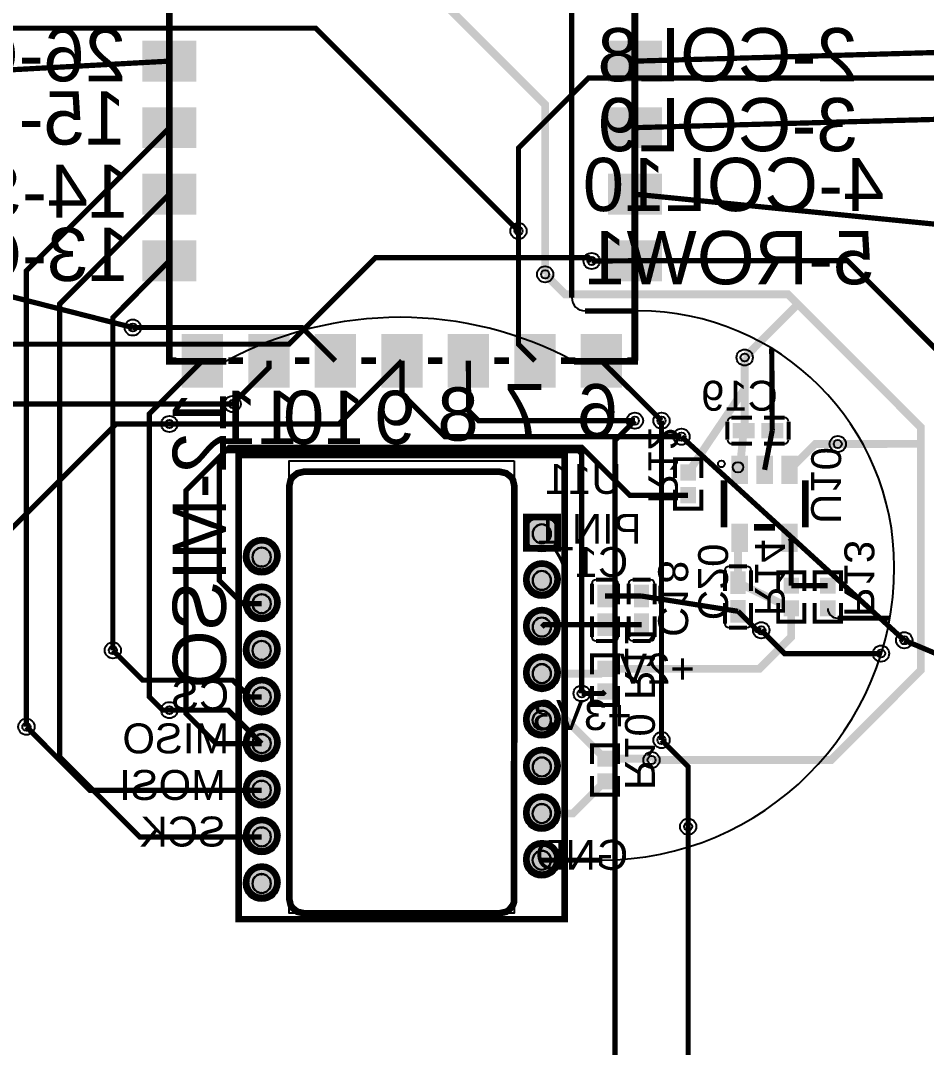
# Model space of a CAD drawing. Header units: millimetres. Extents: x 4 to 256, y 2 to 121.
# Drawn here: x 114.71 to 149.31, y 49.1 to 88.3 of the extents above; entities that cross this region are included whole.
import ezdxf

# ---------------------------------------------------------------- set-up
doc = ezdxf.new("R2010")
doc.units = ezdxf.units.MM
for name, color, linetype, true_color in [('BottomLayer', 7, 'Continuous', 0x0000ff), ('BottomPasteMaskLayer', 7, 'Continuous', 0x800000), ('BottomSilkLayer', 7, 'Continuous', 0x66cc33), ('BottomSolderMaskLayer', 7, 'Continuous', 0xaa00ff), ('Document', 7, 'Continuous', 0xffffff), ('Hole', 7, 'Continuous', 0x222222), ('Multi-Layer', 7, 'Continuous', 0xc0c0c0), ('TopLayer', 7, 'Continuous', 0xff0000), ('TopSilkLayer', 7, 'Continuous', 0xffcc00), ('TopSolderMaskLayer', 7, 'Continuous', 0x800080)]:
    doc.layers.add(name, color=color, linetype=linetype, true_color=true_color)
doc.styles.get("Standard").update_dxf_attribs({"font": 'arial.ttf'})

msp = doc.modelspace()

# ---------------------------------------------------------------- hatches: boundary and pattern name
at = {"layer": 'BottomLayer'}
for points in [[(121.396, 85.989), (121.396, 87.513), (119.396, 87.513), (119.396, 85.989)], [(137.176, 87.513), (137.176, 85.989), (139.176, 85.989), (139.176, 87.513)], [(121.396, 83.449), (121.396, 84.973), (119.396, 84.973), (119.396, 83.449)], [(137.176, 84.973), (137.176, 83.449), (139.176, 83.449), (139.176, 84.973)], [(121.396, 80.909), (121.396, 82.433), (119.396, 82.433), (119.396, 80.909)], [(137.176, 82.433), (137.176, 80.909), (139.176, 80.909), (139.176, 82.433)], [(121.396, 78.369), (121.396, 79.893), (119.396, 79.893), (119.396, 78.369)], [(137.176, 79.893), (137.176, 78.369), (139.176, 78.369), (139.176, 79.893)], [(122.418, 76.311), (120.894, 76.311), (120.894, 74.311), (122.418, 74.311)], [(124.958, 76.311), (123.434, 76.311), (123.434, 74.311), (124.958, 74.311)], [(127.498, 76.311), (125.974, 76.311), (125.974, 74.311), (127.498, 74.311)], [(130.038, 76.311), (128.514, 76.311), (128.514, 74.311), (130.038, 74.311)], [(132.578, 76.311), (131.054, 76.311), (131.054, 74.311), (132.578, 74.311)], [(135.118, 76.311), (133.594, 76.311), (133.594, 74.311), (135.118, 74.311)], [(137.658, 76.311), (136.134, 76.311), (136.134, 74.311), (137.658, 74.311)], [(142.725, 72.374), (142.725, 72.914), (141.935, 72.914), (141.935, 72.374)], [(143.025, 72.374), (143.025, 72.914), (143.815, 72.914), (143.815, 72.374)], [(142.479, 70.65), (142.479, 71.65), (141.879, 71.65), (141.879, 70.65)], [(143.429, 70.65), (143.429, 71.65), (142.829, 71.65), (142.829, 70.65)], [(144.379, 70.65), (144.379, 71.65), (143.779, 71.65), (143.779, 70.65)], [(139.938, 70.762), (140.478, 70.762), (140.478, 71.328), (139.938, 71.328)], [(139.938, 70.462), (140.478, 70.462), (140.478, 69.896), (139.938, 69.896)], [(142.479, 68.05), (142.479, 69.05), (141.879, 69.05), (141.879, 68.05)], [(144.379, 68.05), (144.379, 69.05), (143.779, 69.05), (143.779, 68.05)], [(141.843, 66.444), (142.383, 66.444), (142.383, 67.234), (141.843, 67.234)], [(136.763, 65.936), (137.303, 65.936), (137.303, 66.726), (136.763, 66.726)], [(138.16, 65.936), (138.7, 65.936), (138.7, 66.726), (138.16, 66.726)], [(144.415, 66.444), (143.875, 66.444), (143.875, 67.01), (144.415, 67.01)], [(145.272, 66.444), (145.812, 66.444), (145.812, 67.01), (145.272, 67.01)], [(141.843, 66.144), (142.383, 66.144), (142.383, 65.354), (141.843, 65.354)], [(144.415, 66.144), (143.875, 66.144), (143.875, 65.578), (144.415, 65.578)], [(145.272, 66.144), (145.812, 66.144), (145.812, 65.578), (145.272, 65.578)], [(136.763, 65.636), (137.303, 65.636), (137.303, 64.846), (136.763, 64.846)], [(138.16, 65.636), (138.7, 65.636), (138.7, 64.846), (138.16, 64.846)], [(136.763, 63.269), (137.303, 63.269), (137.303, 63.835), (136.763, 63.835)], [(136.763, 62.969), (137.303, 62.969), (137.303, 62.403), (136.763, 62.403)], [(136.763, 59.84), (137.303, 59.84), (137.303, 60.406), (136.763, 60.406)], [(136.763, 59.54), (137.303, 59.54), (137.303, 58.974), (136.763, 58.974)]]:
    msp.add_hatch(color=256, dxfattribs=at).paths.add_polyline_path(points)
at = {"layer": 'BottomPasteMaskLayer'}
for points in [[(121.396, 85.989), (121.396, 87.513), (119.396, 87.513), (119.396, 85.989)], [(137.176, 87.513), (137.176, 85.989), (139.176, 85.989), (139.176, 87.513)], [(121.396, 83.449), (121.396, 84.973), (119.396, 84.973), (119.396, 83.449)], [(137.176, 84.973), (137.176, 83.449), (139.176, 83.449), (139.176, 84.973)], [(121.396, 80.909), (121.396, 82.433), (119.396, 82.433), (119.396, 80.909)], [(137.176, 82.433), (137.176, 80.909), (139.176, 80.909), (139.176, 82.433)], [(121.396, 78.369), (121.396, 79.893), (119.396, 79.893), (119.396, 78.369)], [(137.176, 79.893), (137.176, 78.369), (139.176, 78.369), (139.176, 79.893)], [(122.418, 76.311), (120.894, 76.311), (120.894, 74.311), (122.418, 74.311)], [(124.958, 76.311), (123.434, 76.311), (123.434, 74.311), (124.958, 74.311)], [(127.498, 76.311), (125.974, 76.311), (125.974, 74.311), (127.498, 74.311)], [(130.038, 76.311), (128.514, 76.311), (128.514, 74.311), (130.038, 74.311)], [(132.578, 76.311), (131.054, 76.311), (131.054, 74.311), (132.578, 74.311)], [(135.118, 76.311), (133.594, 76.311), (133.594, 74.311), (135.118, 74.311)], [(137.658, 76.311), (136.134, 76.311), (136.134, 74.311), (137.658, 74.311)], [(142.095, 72.869), (142.095, 72.419), (142.145, 72.369), (142.625, 72.369), (142.695, 72.419), (142.695, 72.869), (142.625, 72.919), (142.145, 72.919)], [(143.055, 72.869), (143.055, 72.419), (143.125, 72.369), (143.605, 72.369), (143.655, 72.419), (143.655, 72.869), (143.605, 72.919), (143.125, 72.919)], [(142.479, 70.65), (142.479, 71.65), (141.879, 71.65), (141.879, 70.65)], [(143.429, 70.65), (143.429, 71.65), (142.829, 71.65), (142.829, 70.65)], [(144.379, 70.65), (144.379, 71.65), (143.779, 71.65), (143.779, 70.65)], [(139.978, 70.747), (140.438, 70.747), (140.478, 70.787), (140.478, 71.288), (140.438, 71.328), (139.978, 71.328), (139.938, 71.288), (139.938, 70.787)], [(139.978, 70.477), (140.438, 70.477), (140.478, 70.437), (140.478, 69.936), (140.438, 69.896), (139.978, 69.896), (139.938, 69.936), (139.938, 70.437)], [(142.479, 68.05), (142.479, 69.05), (141.879, 69.05), (141.879, 68.05)], [(144.379, 68.05), (144.379, 69.05), (143.779, 69.05), (143.779, 68.05)], [(142.338, 67.074), (141.888, 67.074), (141.838, 67.024), (141.838, 66.544), (141.888, 66.474), (142.338, 66.474), (142.388, 66.544), (142.388, 67.024)], [(144.375, 66.429), (143.915, 66.429), (143.875, 66.469), (143.875, 66.97), (143.915, 67.01), (144.375, 67.01), (144.415, 66.97), (144.415, 66.469)], [(145.312, 66.429), (145.772, 66.429), (145.812, 66.469), (145.812, 66.97), (145.772, 67.01), (145.312, 67.01), (145.272, 66.97), (145.272, 66.469)], [(137.258, 66.566), (136.808, 66.566), (136.758, 66.516), (136.758, 66.036), (136.808, 65.966), (137.258, 65.966), (137.308, 66.036), (137.308, 66.516)], [(138.655, 66.566), (138.205, 66.566), (138.155, 66.516), (138.155, 66.036), (138.205, 65.966), (138.655, 65.966), (138.705, 66.036), (138.705, 66.516)], [(142.338, 66.114), (141.888, 66.114), (141.838, 66.044), (141.838, 65.564), (141.888, 65.514), (142.338, 65.514), (142.388, 65.564), (142.388, 66.044)], [(144.375, 66.159), (143.915, 66.159), (143.875, 66.119), (143.875, 65.618), (143.915, 65.578), (144.375, 65.578), (144.415, 65.618), (144.415, 66.119)], [(145.312, 66.159), (145.772, 66.159), (145.812, 66.119), (145.812, 65.618), (145.772, 65.578), (145.312, 65.578), (145.272, 65.618), (145.272, 66.119)], [(137.258, 65.606), (136.808, 65.606), (136.758, 65.536), (136.758, 65.056), (136.808, 65.006), (137.258, 65.006), (137.308, 65.056), (137.308, 65.536)], [(138.655, 65.606), (138.205, 65.606), (138.155, 65.536), (138.155, 65.056), (138.205, 65.006), (138.655, 65.006), (138.705, 65.056), (138.705, 65.536)], [(136.803, 63.254), (137.263, 63.254), (137.303, 63.294), (137.303, 63.795), (137.263, 63.835), (136.803, 63.835), (136.763, 63.795), (136.763, 63.294)], [(136.803, 62.984), (137.263, 62.984), (137.303, 62.944), (137.303, 62.443), (137.263, 62.403), (136.803, 62.403), (136.763, 62.443), (136.763, 62.944)], [(136.803, 59.825), (137.263, 59.825), (137.303, 59.865), (137.303, 60.366), (137.263, 60.406), (136.803, 60.406), (136.763, 60.366), (136.763, 59.865)], [(136.803, 59.555), (137.263, 59.555), (137.303, 59.515), (137.303, 59.014), (137.263, 58.974), (136.803, 58.974), (136.763, 59.014), (136.763, 59.515)]]:
    msp.add_hatch(color=256, dxfattribs=at).paths.add_polyline_path(points)
at = {"layer": 'BottomSolderMaskLayer'}
for points in [[(121.43, 85.97), (121.43, 87.533), (119.363, 87.533), (119.363, 85.97)], [(137.143, 87.533), (137.143, 85.97), (139.21, 85.97), (139.21, 87.533)], [(121.43, 83.43), (121.43, 84.993), (119.363, 84.993), (119.363, 83.43)], [(137.143, 84.993), (137.143, 83.43), (139.21, 83.43), (139.21, 84.993)], [(121.43, 80.89), (121.43, 82.453), (119.363, 82.453), (119.363, 80.89)], [(137.143, 82.453), (137.143, 80.89), (139.21, 80.89), (139.21, 82.453)], [(121.43, 78.35), (121.43, 79.912), (119.363, 79.912), (119.363, 78.35)], [(137.143, 79.912), (137.143, 78.35), (139.21, 78.35), (139.21, 79.912)], [(122.444, 76.337), (120.869, 76.337), (120.869, 74.286), (122.444, 74.286)], [(124.984, 76.337), (123.409, 76.337), (123.409, 74.286), (124.984, 74.286)], [(127.524, 76.337), (125.949, 76.337), (125.949, 74.286), (127.524, 74.286)], [(130.064, 76.337), (128.489, 76.337), (128.489, 74.286), (130.064, 74.286)], [(132.604, 76.337), (131.029, 76.337), (131.029, 74.286), (132.604, 74.286)], [(135.144, 76.337), (133.569, 76.337), (133.569, 74.286), (135.144, 74.286)], [(137.684, 76.337), (136.109, 76.337), (136.109, 74.286), (137.684, 74.286)], [(142.751, 72.349), (142.751, 72.94), (141.91, 72.94), (141.91, 72.349)], [(143, 72.349), (143, 72.94), (143.841, 72.94), (143.841, 72.349)], [(139.914, 70.736), (140.503, 70.736), (140.503, 71.354), (139.914, 71.354)], [(142.495, 70.608), (142.495, 71.693), (141.864, 71.693), (141.864, 70.608)], [(143.445, 70.608), (143.445, 71.693), (142.814, 71.693), (142.814, 70.608)], [(144.394, 70.608), (144.394, 71.693), (143.764, 71.693), (143.764, 70.608)], [(139.914, 70.489), (140.503, 70.489), (140.503, 69.87), (139.914, 69.87)], [(133.945, 68.707, 1), (135.296, 68.707, 1)], [(142.495, 68.008), (142.495, 69.092), (141.864, 69.092), (141.864, 68.008)], [(144.394, 68.008), (144.394, 69.092), (143.764, 69.092), (143.764, 68.008)], [(123.244, 67.818, 1), (124.595, 67.818, 1)], [(133.945, 66.927, 1), (135.296, 66.927, 1)], [(141.826, 66.407), (142.401, 66.407), (142.401, 67.271), (141.826, 67.271)], [(144.44, 66.418), (143.851, 66.418), (143.851, 67.036), (144.44, 67.036)], [(145.248, 66.418), (145.837, 66.418), (145.837, 67.036), (145.248, 67.036)], [(123.244, 66.038, 1), (124.595, 66.038, 1)], [(136.746, 65.899), (137.321, 65.899), (137.321, 66.763), (136.746, 66.763)], [(138.143, 65.899), (138.718, 65.899), (138.718, 66.763), (138.143, 66.763)], [(141.826, 66.181), (142.401, 66.181), (142.401, 65.317), (141.826, 65.317)], [(144.44, 66.171), (143.851, 66.171), (143.851, 65.552), (144.44, 65.552)], [(145.248, 66.171), (145.837, 66.171), (145.837, 65.552), (145.248, 65.552)], [(133.945, 65.146, 1), (135.296, 65.146, 1)], [(136.746, 65.673), (137.321, 65.673), (137.321, 64.809), (136.746, 64.809)], [(138.143, 65.673), (138.718, 65.673), (138.718, 64.809), (138.143, 64.809)], [(123.244, 64.257, 1), (124.595, 64.257, 1)], [(133.945, 63.368, 1), (135.296, 63.368, 1)], [(136.739, 63.243), (137.328, 63.243), (137.328, 63.861), (136.739, 63.861)], [(123.244, 62.477, 1), (124.595, 62.477, 1)], [(136.739, 62.996), (137.328, 62.996), (137.328, 62.377), (136.739, 62.377)], [(133.942, 61.588, 1), (135.293, 61.588, 1)], [(123.244, 60.696, 1), (124.595, 60.696, 1)], [(133.945, 59.807, 1), (135.296, 59.807, 1)], [(136.739, 59.814), (137.328, 59.814), (137.328, 60.432), (136.739, 60.432)], [(123.244, 58.918, 1), (124.595, 58.918, 1)], [(136.739, 59.567), (137.328, 59.567), (137.328, 58.948), (136.739, 58.948)], [(133.942, 58.029, 1), (135.293, 58.029, 1)], [(123.244, 57.137, 1), (124.595, 57.137, 1)], [(133.942, 56.248, 1), (135.293, 56.248, 1)], [(123.244, 55.357, 1), (124.595, 55.357, 1)]]:
    msp.add_hatch(color=256, dxfattribs=at).paths.add_polyline_path(points)
at = {"layer": 'Multi-Layer'}
for points in [[(133.97, 68.707, 1), (135.27, 68.707, 1)], [(123.269, 67.818, 1), (124.569, 67.818, 1)], [(133.97, 66.927, 1), (135.27, 66.927, 1)], [(123.269, 66.038, 1), (124.569, 66.038, 1)], [(133.97, 65.146, 1), (135.27, 65.146, 1)], [(123.269, 64.257, 1), (124.569, 64.257, 1)], [(133.97, 63.368, 1), (135.27, 63.368, 1)], [(123.269, 62.477, 1), (124.569, 62.477, 1)], [(133.968, 61.588, 1), (135.268, 61.588, 1)], [(123.269, 60.696, 1), (124.569, 60.696, 1)], [(133.97, 59.807, 1), (135.27, 59.807, 1)], [(123.269, 58.918, 1), (124.569, 58.918, 1)], [(133.968, 58.029, 1), (135.268, 58.029, 1)], [(123.269, 57.137, 1), (124.569, 57.137, 1)], [(133.968, 56.248, 1), (135.268, 56.248, 1)], [(123.269, 55.357, 1), (124.569, 55.357, 1)]]:
    msp.add_hatch(color=256, dxfattribs=at).paths.add_polyline_path(points)
at = {"layer": 'TopSolderMaskLayer'}
for points in [[(133.945, 68.707, 1), (135.296, 68.707, 1)], [(123.244, 67.818, 1), (124.595, 67.818, 1)], [(133.945, 66.927, 1), (135.296, 66.927, 1)], [(123.244, 66.038, 1), (124.595, 66.038, 1)], [(133.945, 65.146, 1), (135.296, 65.146, 1)], [(123.244, 64.257, 1), (124.595, 64.257, 1)], [(133.945, 63.368, 1), (135.296, 63.368, 1)], [(123.244, 62.477, 1), (124.595, 62.477, 1)], [(133.942, 61.588, 1), (135.293, 61.588, 1)], [(123.244, 60.696, 1), (124.595, 60.696, 1)], [(133.945, 59.807, 1), (135.296, 59.807, 1)], [(123.244, 58.918, 1), (124.595, 58.918, 1)], [(133.942, 58.029, 1), (135.293, 58.029, 1)], [(123.244, 57.137, 1), (124.595, 57.137, 1)], [(133.942, 56.248, 1), (135.293, 56.248, 1)], [(123.244, 55.357, 1), (124.595, 55.357, 1)]]:
    msp.add_hatch(color=256, dxfattribs=at).paths.add_polyline_path(points)

# ---------------------------------------------------------------- linework, layer by layer
at = {"layer": 'BottomLayer'}
for points, const_width in [([(120.396, 86.751), (90.043, 85.09), (71.628, 90.17), (68.834, 96.266), (54.102, 100.076)], 0.2), ([(124.196, 95.641), (134.747, 85.09), (134.747, 78.613)], 0.3), ([(135.763, 92.245), (135.763, 77.851)], 0.2), ([(133.731, 80.264), (125.984, 88.011), (109.474, 88.011), (108.197, 86.734), (103.251, 86.734)], 0.2), ([(138.176, 86.751), (151.13, 87.122)], 0.2), ([(138.176, 84.211), (151.638, 84.582)], 0.2), ([(120.396, 84.211), (114.935, 78.75), (114.935, 61.341)], 0.2), ([(120.396, 81.671), (116.205, 77.48), (116.205, 60.198), (119.266, 57.137), (123.919, 57.137)], 0.2), ([(138.176, 81.671), (153.543, 80.137)], 0.2), ([(133.731, 80.264), (133.731, 75.936), (134.356, 75.311)], 0.2), ([(120.396, 79.131), (118.237, 76.962), (118.237, 64.262)], 0.2), ([(138.176, 79.131), (136.525, 79.121)], 0.2), ([(138.176, 79.131), (146.294, 79.131), (156.845, 68.58), (165.107, 68.58), (167.259, 70.732)], 0.2), ([(135.763, 77.851), (135.763, 77.724)], 0.2), ([(136.271, 77.216), (138.303, 77.216)], 0.2), ([(126.736, 75.311), (125.466, 76.581), (118.999, 76.581)], 0.2), ([(143.42, 72.644), (143.402, 75.782)], 0.2), ([(121.656, 75.311), (119.634, 73.289), (119.634, 62.484), (120.142, 61.976), (120.396, 61.976)], 0.2), ([(129.276, 75.311), (126.863, 72.898), (120.396, 72.898)], 0.2), ([(124.196, 75.311), (124.196, 75.047), (122.809, 73.66)], 0.2), ([(129.276, 75.311), (129.276, 74.051), (130.914, 72.413), (139.954, 72.413)], 0.2), ([(131.816, 75.311), (131.826, 73.406), (132.207, 73.025), (138.176, 73.025)], 0.2), ([(136.896, 75.311), (139.192, 73.025)], 0.2), ([(142.33, 72.644), (142.367, 72.681), (142.367, 75.438)], 0.3), ([(140.208, 71.045), (142.367, 74.243)], 0.3), ([(142.33, 72.644), (142.179, 71.15)], 0.3), ([(143.129, 71.15), (143.42, 72.644)], 0.2), ([(144.079, 71.15), (145.065, 72.136), (145.923, 72.136)], 0.3), ([(140.208, 70.179), (137.974, 70.179), (136.144, 72.009), (122.682, 72.009), (121.031, 70.358), (121.031, 61.849), (122.184, 60.696), (123.919, 60.696)], 0.2), ([(142.179, 68.55), (142.113, 68.484), (142.113, 66.839)], 0.3), ([(144.079, 68.55), (144.145, 68.484), (144.145, 66.727)], 0.2), ([(142.113, 66.839), (144.145, 65.861)], 0.3), ([(144.145, 66.727), (145.542, 66.727)], 0.2), ([(138.43, 66.331), (137.033, 66.331)], 0.2), ([(138.43, 66.331), (142.113, 65.749)], 0.2), ([(144.145, 65.861), (144.145, 64.77), (142.927, 63.552), (137.033, 63.552)], 0.3), ([(142.113, 65.749), (142.838, 65.024), (143.002, 65.024)], 0.2), ([(145.917, 65.487), (147.911, 65.487)], 0.2), ([(134.62, 65.146), (134.715, 65.241), (137.033, 65.241)], 0.2), ([(137.033, 65.241), (138.43, 65.241)], 0.2), ([(148.463, 64.643), (170.815, 55.245), (172.085, 52.571)], 0.2), ([(137.033, 63.552), (136.849, 63.368), (134.62, 63.368)], 0.3), ([(137.033, 62.686), (136.958, 62.611), (136.144, 62.611)], 0.2), ([(137.033, 60.123), (135.569, 61.588), (134.618, 61.588)], 0.3), ([(139.192, 60.833), (140.208, 59.817), (140.208, 57.531)], 0.2), ([(138.811, 60.071), (138.759, 60.123), (137.033, 60.123)], 0.3), ([(137.033, 59.257), (135.805, 58.029), (134.618, 58.029)], 0.3), ([(136.894, 56.248), (134.618, 56.248)], 0.2)]:
    msp.add_lwpolyline(points, dxfattribs=dict(at, const_width=const_width))
for centre, radius, start, end in [((138.186, 84.211), 0.00991, 180, 270), ((138.186, 81.671), 0.00991, 180, 270), ((136.271, 77.724), 0.508, 180, 270), ((138.303, 67.437), 9.779, 0, 90), ((136.894, 67.437), 11.189, 270, 0), ((145.917, 65.861), 0.375, 180, 270)]:
    msp.add_arc(centre, radius, start, end, dxfattribs=at)
at = {"layer": 'BottomSilkLayer'}
for points, const_width in [([(122.57, 75.296), (120.391, 75.296), (120.391, 95.626), (138.171, 95.626), (138.171, 75.296), (135.848, 75.296)], 0.254), ([(120.663, 75.311), (120.396, 75.311), (120.396, 95.641), (138.176, 95.641), (138.176, 75.311)], 0.254), ([(123.203, 75.311), (122.649, 75.311)], 0.254), ([(125.743, 75.311), (125.189, 75.311)], 0.254), ([(128.283, 75.311), (127.729, 75.311)], 0.254), ([(130.823, 75.311), (130.269, 75.311)], 0.254), ([(133.363, 75.311), (132.809, 75.311)], 0.254), ([(135.903, 75.311), (135.349, 75.311)], 0.254), ([(138.176, 75.311), (137.889, 75.311)], 0.254), ([(141.707, 72.298), (141.707, 72.99)], 0.152), ([(141.859, 73.143), (142.649, 73.143)], 0.152), ([(143.892, 73.143), (143.101, 73.143)], 0.152), ([(144.044, 72.298), (144.044, 72.99)], 0.152), ([(142.649, 72.146), (141.859, 72.146)], 0.152), ([(143.101, 72.146), (143.892, 72.146)], 0.152), ([(139.71, 70.838), (139.71, 71.556), (140.707, 71.556), (140.707, 70.838)], 0.152), ([(141.579, 68.95), (141.579, 70.75)], 0.254), ([(144.679, 68.95), (144.679, 70.75)], 0.254), ([(139.71, 70.386), (139.71, 69.668), (140.707, 69.668), (140.707, 70.386)], 0.152), ([(142.729, 68.95), (143.529, 68.95)], 0.254), ([(141.767, 67.463), (142.459, 67.463)], 0.152), ([(141.615, 66.52), (141.615, 67.31)], 0.152), ([(142.612, 67.31), (142.612, 66.52)], 0.152), ([(144.644, 66.52), (144.644, 67.238), (143.647, 67.238), (143.647, 66.52)], 0.152), ([(145.044, 66.52), (145.044, 67.238), (146.041, 67.238), (146.041, 66.52)], 0.152), ([(136.535, 66.012), (136.535, 66.802)], 0.152), ([(136.687, 66.955), (137.379, 66.955)], 0.152), ([(137.532, 66.802), (137.532, 66.012)], 0.152), ([(137.932, 66.012), (137.932, 66.802)], 0.152), ([(138.084, 66.955), (138.776, 66.955)], 0.152), ([(138.929, 66.802), (138.929, 66.012)], 0.152), ([(141.615, 66.068), (141.615, 65.278)], 0.152), ([(142.612, 65.278), (142.612, 66.068)], 0.152), ([(144.644, 66.068), (144.644, 65.35), (143.647, 65.35), (143.647, 66.068)], 0.152), ([(145.044, 66.068), (145.044, 65.35), (146.041, 65.35), (146.041, 66.068)], 0.152), ([(136.535, 65.56), (136.535, 64.77)], 0.152), ([(137.532, 64.77), (137.532, 65.56)], 0.152), ([(137.932, 65.56), (137.932, 64.77)], 0.152), ([(138.929, 64.77), (138.929, 65.56)], 0.152), ([(141.767, 65.125), (142.459, 65.125)], 0.152), ([(136.687, 64.617), (137.379, 64.617)], 0.152), ([(138.084, 64.617), (138.776, 64.617)], 0.152), ([(136.535, 63.345), (136.535, 64.063), (137.532, 64.063), (137.532, 63.345)], 0.152), ([(136.535, 62.893), (136.535, 62.175), (137.532, 62.175), (137.532, 62.893)], 0.152), ([(136.535, 59.916), (136.535, 60.634), (137.532, 60.634), (137.532, 59.916)], 0.152), ([(136.535, 59.464), (136.535, 58.746), (137.532, 58.746), (137.532, 59.464)], 0.152)]:
    msp.add_lwpolyline(points, dxfattribs=dict(at, const_width=const_width))
for points, const_width in [([(135.49, 71.707), (123.04, 71.707), (123.04, 53.997), (135.49, 53.997), (135.49, 71.707)], 0.25), ([(134.026, 69.354), (135.226, 69.354), (135.226, 68.154), (134.026, 68.154), (134.026, 69.354)], 0.254)]:
    msp.add_lwpolyline(points, close=True, dxfattribs=dict(at, const_width=const_width))
msp.add_circle((141.478, 71.374), 0.127, dxfattribs=at)
for centre, start, end in [((141.859, 72.99), 90, 180), ((143.892, 72.99), 0, 90), ((141.859, 72.298), 180, 270), ((143.892, 72.298), 270, 0), ((141.767, 67.31), 90, 180), ((142.459, 67.31), 0, 90), ((136.687, 66.802), 90, 180), ((137.379, 66.802), 0, 90), ((138.084, 66.802), 90, 180), ((138.776, 66.802), 0, 90), ((141.767, 65.278), 180, 270), ((142.459, 65.278), 270, 360), ((136.687, 64.77), 180, 270), ((137.379, 64.77), 270, 360), ((138.084, 64.77), 180, 270), ((138.776, 64.77), 270, 360)]:
    msp.add_arc(centre, 0.152, start, end, dxfattribs=at)
at = {"layer": 'BottomSolderMaskLayer'}
for points in [[(134.618, 69.071), (134.623, 69.071)], [(134.618, 68.343), (134.623, 68.343)], [(123.917, 68.182), (123.922, 68.182)], [(123.917, 67.454), (123.922, 67.454)], [(134.618, 67.29), (134.623, 67.29)], [(123.917, 66.401), (123.922, 66.401)], [(134.618, 66.563), (134.623, 66.563)], [(123.917, 65.674), (123.922, 65.674)], [(134.618, 65.51), (134.623, 65.51)], [(134.618, 64.782), (134.623, 64.782)], [(123.917, 64.621), (123.922, 64.621)], [(123.917, 63.893), (123.922, 63.893)], [(134.618, 63.732), (134.623, 63.732)], [(123.917, 62.84), (123.922, 62.84)], [(134.618, 63.004), (134.623, 63.004)], [(123.917, 62.113), (123.922, 62.113)], [(134.615, 61.951), (134.62, 61.951)], [(134.615, 61.224), (134.62, 61.224)], [(123.917, 61.06), (123.922, 61.06)], [(123.917, 60.332), (123.922, 60.332)], [(134.618, 60.171), (134.623, 60.171)], [(123.917, 59.282), (123.922, 59.282)], [(134.618, 59.443), (134.623, 59.443)], [(123.917, 58.554), (123.922, 58.554)], [(134.615, 58.393), (134.62, 58.393)], [(134.615, 57.665), (134.62, 57.665)], [(123.917, 57.501), (123.922, 57.501)], [(123.917, 56.774), (123.922, 56.774)], [(134.615, 56.612), (134.62, 56.612)], [(123.917, 55.721), (123.922, 55.721)], [(134.615, 55.885), (134.62, 55.885)], [(123.917, 54.993), (123.922, 54.993)]]:
    msp.add_lwpolyline(points, close=True, dxfattribs=at)
for centre in [(134.62, 68.707), (123.919, 67.818), (134.62, 66.927), (123.919, 66.038), (134.62, 65.146), (123.919, 64.257), (134.62, 63.368), (123.919, 62.477), (134.618, 61.588), (123.919, 60.696), (134.62, 59.807), (123.919, 58.918), (134.618, 58.029), (123.919, 57.137), (134.618, 56.248), (123.919, 55.357)]:
    msp.add_circle(centre, 0.675, dxfattribs=at)
for centre, start, end in [((134.623, 68.707), 90, 270), ((134.618, 68.707), 270, 90), ((123.922, 67.818), 90, 270), ((123.917, 67.818), 270, 90), ((134.623, 66.927), 90, 270), ((134.618, 66.927), 270, 90), ((123.922, 66.038), 90, 270), ((123.917, 66.038), 270, 90), ((134.623, 65.146), 90, 270), ((134.618, 65.146), 270, 90), ((123.922, 64.257), 90, 270), ((123.917, 64.257), 270, 90), ((134.623, 63.368), 90, 270), ((134.618, 63.368), 270, 90), ((123.922, 62.477), 90, 270), ((123.917, 62.477), 270, 90), ((134.62, 61.588), 90, 270), ((134.615, 61.588), 270, 90), ((123.922, 60.696), 90, 270), ((123.917, 60.696), 270, 90), ((134.623, 59.807), 90, 270), ((134.618, 59.807), 270, 90), ((123.922, 58.918), 90, 270), ((123.917, 58.918), 270, 90), ((134.62, 58.029), 90, 270), ((134.615, 58.029), 270, 90), ((123.922, 57.137), 90, 270), ((123.917, 57.137), 270, 90), ((134.62, 56.248), 90, 270), ((134.615, 56.248), 270, 90), ((123.922, 55.357), 90, 270), ((123.917, 55.357), 270, 90)]:
    msp.add_arc(centre, 0.364, start, end, dxfattribs=at)
at = {"layer": 'Document'}
msp.add_circle((142.113, 71.247), 0.2, dxfattribs=at)
at = {"layer": 'Hole'}
for centre in [(133.731, 80.264), (136.525, 79.121), (134.747, 78.613), (118.999, 76.581), (142.367, 75.438), (122.809, 73.66), (120.396, 72.898), (138.176, 73.025), (139.192, 73.025), (139.954, 72.413), (145.923, 72.136), (143.002, 65.024), (148.463, 64.643), (118.237, 64.262), (147.574, 64.135), (136.144, 62.611), (120.396, 61.976), (114.935, 61.341), (139.192, 60.833), (138.811, 60.071), (140.208, 57.531)]:
    msp.add_circle(centre, 0.155, dxfattribs=at)
at = {"layer": 'Multi-Layer'}
for points in [[(133.57, 71.487), (133.57, 54.227), (124.97, 54.227), (124.97, 71.487), (133.57, 71.487)], [(134.618, 69.057), (134.623, 69.057)], [(134.618, 68.357), (134.623, 68.357)], [(123.917, 68.168), (123.922, 68.168)], [(123.917, 67.468), (123.922, 67.468)], [(134.618, 67.277), (134.623, 67.277)], [(123.917, 66.388), (123.922, 66.388)], [(134.618, 66.577), (134.623, 66.577)], [(123.917, 65.688), (123.922, 65.688)], [(134.618, 65.496), (134.623, 65.496)], [(134.618, 64.796), (134.623, 64.796)], [(123.917, 64.607), (123.922, 64.607)], [(123.917, 63.907), (123.922, 63.907)], [(134.618, 63.718), (134.623, 63.718)], [(123.917, 62.827), (123.922, 62.827)], [(134.618, 63.018), (134.623, 63.018)], [(123.917, 62.126), (123.922, 62.126)], [(134.615, 61.938), (134.62, 61.938)], [(134.615, 61.237), (134.62, 61.237)], [(123.917, 61.046), (123.922, 61.046)], [(123.917, 60.346), (123.922, 60.346)], [(134.618, 60.157), (134.623, 60.157)], [(123.917, 59.268), (123.922, 59.268)], [(134.618, 59.457), (134.623, 59.457)], [(123.917, 58.568), (123.922, 58.568)], [(134.615, 58.379), (134.62, 58.379)], [(134.615, 57.679), (134.62, 57.679)], [(123.917, 57.487), (123.922, 57.487)], [(123.917, 56.787), (123.922, 56.787)], [(134.615, 56.598), (134.62, 56.598)], [(123.917, 55.707), (123.922, 55.707)], [(134.615, 55.898), (134.62, 55.898)], [(123.917, 55.007), (123.922, 55.007)]]:
    msp.add_lwpolyline(points, close=True, dxfattribs=at)
for centre, radius in [((133.731, 80.264), 0.31), ((136.525, 79.121), 0.31), ((134.747, 78.613), 0.31), ((118.999, 76.581), 0.31), ((142.367, 75.438), 0.31), ((122.809, 73.66), 0.31), ((138.176, 73.025), 0.31), ((139.192, 73.025), 0.31), ((120.396, 72.898), 0.31), ((139.954, 72.413), 0.31), ((145.923, 72.136), 0.31), ((134.62, 68.707), 0.65), ((123.919, 67.818), 0.65), ((134.62, 66.927), 0.65), ((123.919, 66.038), 0.65), ((134.62, 65.146), 0.65), ((143.002, 65.024), 0.31), ((123.919, 64.257), 0.65), ((148.463, 64.643), 0.31), ((118.237, 64.262), 0.31), ((147.574, 64.135), 0.31), ((134.62, 63.368), 0.65), ((123.919, 62.477), 0.65), ((136.144, 62.611), 0.31), ((120.396, 61.976), 0.31), ((134.618, 61.588), 0.65), ((114.935, 61.341), 0.31), ((123.919, 60.696), 0.65), ((139.192, 60.833), 0.31), ((134.62, 59.807), 0.65), ((138.811, 60.071), 0.31), ((123.919, 58.918), 0.65), ((134.618, 58.029), 0.65), ((123.919, 57.137), 0.65), ((140.208, 57.531), 0.31), ((134.618, 56.248), 0.65), ((123.919, 55.357), 0.65)]:
    msp.add_circle(centre, radius, dxfattribs=at)
for centre, start, end in [((134.623, 68.707), 90, 270), ((134.618, 68.707), 270, 90), ((123.922, 67.818), 90, 270), ((123.917, 67.818), 270, 90), ((134.623, 66.927), 90, 270), ((134.618, 66.927), 270, 90), ((123.922, 66.038), 90, 270), ((123.917, 66.038), 270, 90), ((134.623, 65.146), 90, 270), ((134.618, 65.146), 270, 90), ((123.922, 64.257), 90, 270), ((123.917, 64.257), 270, 90), ((134.623, 63.368), 90, 270), ((134.618, 63.368), 270, 90), ((123.922, 62.477), 90, 270), ((123.917, 62.477), 270, 90), ((134.62, 61.588), 90, 270), ((134.615, 61.588), 270, 90), ((123.922, 60.696), 90, 270), ((123.917, 60.696), 270, 90), ((134.623, 59.807), 90, 270), ((134.618, 59.807), 270, 90), ((123.922, 58.918), 90, 270), ((123.917, 58.918), 270, 90), ((134.62, 58.029), 90, 270), ((134.615, 58.029), 270, 90), ((123.922, 57.137), 90, 270), ((123.917, 57.137), 270, 90), ((134.62, 56.248), 90, 270), ((134.615, 56.248), 270, 90), ((123.922, 55.357), 90, 270), ((123.917, 55.357), 270, 90)]:
    msp.add_arc(centre, 0.35, start, end, dxfattribs=at)
at = {"layer": 'TopLayer'}
for points, const_width in [([(153.67, 86.106), (136.398, 86.106), (133.731, 83.439), (133.731, 80.264)], 0.2), ([(118.999, 76.581), (91.567, 83.566)], 0.2), ([(136.525, 79.121), (136.398, 79.248), (128.27, 79.248), (124.968, 75.946), (105.791, 75.946), (105.029, 75.184), (105.029, 74.295)], 0.2), ([(134.747, 78.613), (135.509, 77.851), (144.018, 77.851), (149.098, 72.771), (149.098, 63.5), (145.669, 60.071), (138.811, 60.071)], 0.3), ([(122.809, 73.66), (104.648, 73.66), (100.203, 78.105), (89.281, 78.105)], 0.2), ([(142.367, 75.438), (144.397, 77.473)], 0.3), ([(120.396, 72.898), (118.364, 72.898), (95.377, 49.911)], 0.2), ([(138.176, 73.025), (137.414, 72.263), (137.414, 44.831), (129.032, 36.449)], 0.2), ([(139.192, 73.025), (139.192, 60.833)], 0.2), ([(139.954, 72.413), (148.463, 64.643)], 0.2), ([(145.923, 72.136), (149.098, 72.141)], 0.3), ([(136.144, 62.611), (136.144, 71.755), (136.017, 71.882), (122.555, 71.882), (122.301, 71.628), (122.301, 66.929), (123.193, 66.038), (123.919, 66.038)], 0.2), ([(143.002, 65.024), (143.891, 64.135), (147.574, 64.135)], 0.2), ([(118.237, 64.262), (119.38, 63.119), (122.809, 63.119), (123.452, 62.477), (123.919, 62.477)], 0.2), ([(120.396, 61.976), (122.639, 61.976), (123.919, 60.696)], 0.2), ([(114.935, 61.341), (117.358, 58.918), (123.919, 58.918)], 0.2), ([(140.208, 57.531), (140.208, 22.733)], 0.2)]:
    msp.add_lwpolyline(points, dxfattribs=dict(at, const_width=const_width))
at = {"layer": 'TopSilkLayer', "const_width": 0.254}
for points in [[(133.559, 54.652), (133.518, 54.535), (133.366, 54.344), (133.261, 54.278), (133.023, 54.224), (125.523, 54.224), (125.284, 54.278), (125.093, 54.431), (125.027, 54.535), (124.973, 54.774), (124.973, 70.524), (125.027, 70.763), (125.093, 70.867), (125.284, 71.02), (125.523, 71.074), (133.023, 71.074), (133.261, 71.02), (133.453, 70.867), (133.518, 70.763), (133.573, 70.524), (133.559, 54.652)], [(123.926, 67.264), (123.77, 67.284), (123.626, 67.344), (123.501, 67.44), (123.406, 67.564), (123.346, 67.709), (123.326, 67.864), (123.346, 68.019), (123.406, 68.164), (123.501, 68.288), (123.626, 68.384), (123.77, 68.444), (123.926, 68.464), (124.081, 68.444), (124.226, 68.384), (124.35, 68.288), (124.445, 68.164), (124.505, 68.019), (124.526, 67.864), (124.505, 67.709), (124.445, 67.564), (124.35, 67.44), (124.226, 67.344), (124.081, 67.284), (123.926, 67.264)], [(134.026, 66.974), (134.046, 67.129), (134.106, 67.274), (134.201, 67.398), (134.326, 67.494), (134.47, 67.554), (134.626, 67.574), (134.781, 67.554), (134.926, 67.494), (135.05, 67.398), (135.145, 67.274), (135.205, 67.129), (135.226, 66.974), (135.205, 66.819), (135.145, 66.674), (135.05, 66.55), (134.926, 66.454), (134.781, 66.394), (134.626, 66.374), (134.47, 66.394), (134.326, 66.454), (134.201, 66.55), (134.106, 66.674), (134.046, 66.819), (134.026, 66.974)], [(124.505, 65.929), (124.445, 65.784), (124.35, 65.66), (124.226, 65.564), (124.081, 65.504), (123.926, 65.484), (123.77, 65.504), (123.626, 65.564), (123.501, 65.66), (123.406, 65.784), (123.346, 65.929), (123.326, 66.084), (123.346, 66.239), (123.406, 66.384), (123.501, 66.508), (123.626, 66.604), (123.77, 66.664), (123.926, 66.684), (124.081, 66.664), (124.226, 66.604), (124.35, 66.508), (124.445, 66.384), (124.505, 66.239), (124.526, 66.084), (124.505, 65.929)], [(134.47, 64.614), (134.326, 64.674), (134.201, 64.77), (134.106, 64.894), (134.046, 65.039), (134.026, 65.194), (134.046, 65.349), (134.106, 65.494), (134.201, 65.618), (134.326, 65.714), (134.47, 65.774), (134.626, 65.794), (134.781, 65.774), (134.926, 65.714), (135.05, 65.618), (135.145, 65.494), (135.205, 65.349), (135.226, 65.194), (135.205, 65.039), (135.145, 64.894), (135.05, 64.77), (134.926, 64.674), (134.781, 64.614), (134.626, 64.594), (134.47, 64.614)], [(124.526, 64.304), (124.505, 64.149), (124.445, 64.004), (124.35, 63.88), (124.226, 63.784), (124.081, 63.724), (123.926, 63.704), (123.77, 63.724), (123.626, 63.784), (123.501, 63.88), (123.406, 64.004), (123.346, 64.149), (123.326, 64.304), (123.346, 64.459), (123.406, 64.604), (123.501, 64.728), (123.626, 64.824), (123.77, 64.884), (123.926, 64.904), (124.081, 64.884), (124.226, 64.824), (124.35, 64.728), (124.445, 64.604), (124.505, 64.459), (124.526, 64.304)], [(134.106, 63.114), (134.046, 63.259), (134.026, 63.414), (134.046, 63.569), (134.106, 63.714), (134.201, 63.838), (134.326, 63.934), (134.47, 63.994), (134.626, 64.014), (134.781, 63.994), (134.926, 63.934), (135.05, 63.838), (135.145, 63.714), (135.205, 63.569), (135.226, 63.414), (135.205, 63.259), (135.145, 63.114), (135.05, 62.99), (134.926, 62.894), (134.781, 62.834), (134.626, 62.814), (134.47, 62.834), (134.326, 62.894), (134.201, 62.99), (134.106, 63.114)], [(123.926, 63.124), (124.081, 63.104), (124.226, 63.044), (124.35, 62.948), (124.445, 62.824), (124.505, 62.679), (124.526, 62.524), (124.505, 62.369), (124.445, 62.224), (124.35, 62.1), (124.226, 62.004), (124.081, 61.944), (123.926, 61.924), (123.77, 61.944), (123.626, 62.004), (123.501, 62.1), (123.406, 62.224), (123.346, 62.369), (123.326, 62.524), (123.346, 62.679), (123.406, 62.824), (123.501, 62.948), (123.626, 63.044), (123.77, 63.104), (123.926, 63.124)], [(134.47, 62.214), (134.626, 62.234), (134.781, 62.214), (134.926, 62.154), (135.05, 62.058), (135.145, 61.934), (135.205, 61.789), (135.226, 61.634), (135.205, 61.479), (135.145, 61.334), (135.05, 61.21), (134.926, 61.114), (134.781, 61.054), (134.626, 61.034), (134.47, 61.054), (134.326, 61.114), (134.201, 61.21), (134.106, 61.334), (134.046, 61.479), (134.026, 61.634), (134.046, 61.789), (134.106, 61.934), (134.201, 62.058), (134.326, 62.154), (134.47, 62.214)], [(124.505, 60.589), (124.445, 60.444), (124.35, 60.32), (124.226, 60.224), (124.081, 60.164), (123.926, 60.144), (123.77, 60.164), (123.626, 60.224), (123.501, 60.32), (123.406, 60.444), (123.346, 60.589), (123.326, 60.744), (123.346, 60.899), (123.406, 61.044), (123.501, 61.168), (123.626, 61.264), (123.77, 61.324), (123.926, 61.344), (124.081, 61.324), (124.226, 61.264), (124.35, 61.168), (124.445, 61.044), (124.505, 60.899), (124.526, 60.744), (124.505, 60.589)], [(134.326, 59.334), (134.201, 59.43), (134.106, 59.554), (134.046, 59.699), (134.026, 59.854), (134.046, 60.009), (134.106, 60.154), (134.201, 60.278), (134.326, 60.374), (134.47, 60.434), (134.626, 60.454), (134.781, 60.434), (134.926, 60.374), (135.05, 60.278), (135.145, 60.154), (135.205, 60.009), (135.226, 59.854), (135.205, 59.699), (135.145, 59.554), (135.05, 59.43), (134.926, 59.334), (134.781, 59.274), (134.626, 59.254), (134.47, 59.274), (134.326, 59.334)], [(123.926, 59.564), (124.081, 59.544), (124.226, 59.484), (124.35, 59.388), (124.445, 59.264), (124.505, 59.119), (124.526, 58.964), (124.505, 58.809), (124.445, 58.664), (124.35, 58.54), (124.226, 58.444), (124.081, 58.384), (123.926, 58.364), (123.77, 58.384), (123.626, 58.444), (123.501, 58.54), (123.406, 58.664), (123.346, 58.809), (123.326, 58.964), (123.346, 59.119), (123.406, 59.264), (123.501, 59.388), (123.626, 59.484), (123.77, 59.544), (123.926, 59.564)], [(134.926, 57.554), (134.781, 57.494), (134.626, 57.474), (134.47, 57.494), (134.326, 57.554), (134.201, 57.65), (134.106, 57.774), (134.046, 57.919), (134.026, 58.074), (134.046, 58.229), (134.106, 58.374), (134.201, 58.498), (134.326, 58.594), (134.47, 58.654), (134.626, 58.674), (134.781, 58.654), (134.926, 58.594), (135.05, 58.498), (135.145, 58.374), (135.205, 58.229), (135.226, 58.074), (135.205, 57.919), (135.145, 57.774), (135.05, 57.65), (134.926, 57.554)], [(123.926, 57.784), (124.081, 57.764), (124.226, 57.704), (124.35, 57.608), (124.445, 57.484), (124.505, 57.339), (124.526, 57.184), (124.505, 57.029), (124.445, 56.884), (124.35, 56.76), (124.226, 56.664), (124.081, 56.604), (123.926, 56.584), (123.77, 56.604), (123.626, 56.664), (123.501, 56.76), (123.406, 56.884), (123.346, 57.029), (123.326, 57.184), (123.346, 57.339), (123.406, 57.484), (123.501, 57.608), (123.626, 57.704), (123.77, 57.764), (123.926, 57.784)], [(134.47, 56.874), (134.626, 56.894), (134.781, 56.874), (134.926, 56.814), (135.05, 56.718), (135.145, 56.594), (135.205, 56.449), (135.226, 56.294), (135.205, 56.139), (135.145, 55.994), (135.05, 55.87), (134.926, 55.774), (134.781, 55.714), (134.626, 55.694), (134.47, 55.714), (134.326, 55.774), (134.201, 55.87), (134.106, 55.994), (134.046, 56.139), (134.026, 56.294), (134.046, 56.449), (134.106, 56.594), (134.201, 56.718), (134.326, 56.814), (134.47, 56.874)], [(124.35, 54.98), (124.226, 54.884), (124.081, 54.824), (123.926, 54.804), (123.77, 54.824), (123.626, 54.884), (123.501, 54.98), (123.406, 55.104), (123.346, 55.249), (123.326, 55.404), (123.346, 55.559), (123.406, 55.704), (123.501, 55.828), (123.626, 55.924), (123.77, 55.984), (123.926, 56.004), (124.081, 55.984), (124.226, 55.924), (124.35, 55.828), (124.445, 55.704), (124.505, 55.559), (124.526, 55.404), (124.505, 55.249), (124.445, 55.104), (124.35, 54.98)]]:
    msp.add_lwpolyline(points, close=True, dxfattribs=at)
at = {"layer": 'TopSilkLayer'}
msp.add_arc((129.209, 62.971), 14, 61.6917, 118.3083, dxfattribs=at)
at = {"layer": 'TopSolderMaskLayer'}
for points in [[(134.618, 69.071), (134.623, 69.071)], [(134.618, 68.343), (134.623, 68.343)], [(123.917, 68.182), (123.922, 68.182)], [(123.917, 67.454), (123.922, 67.454)], [(134.618, 67.29), (134.623, 67.29)], [(123.917, 66.401), (123.922, 66.401)], [(134.618, 66.563), (134.623, 66.563)], [(123.917, 65.674), (123.922, 65.674)], [(134.618, 65.51), (134.623, 65.51)], [(134.618, 64.782), (134.623, 64.782)], [(123.917, 64.621), (123.922, 64.621)], [(123.917, 63.893), (123.922, 63.893)], [(134.618, 63.732), (134.623, 63.732)], [(123.917, 62.84), (123.922, 62.84)], [(134.618, 63.004), (134.623, 63.004)], [(123.917, 62.113), (123.922, 62.113)], [(134.615, 61.951), (134.62, 61.951)], [(134.615, 61.224), (134.62, 61.224)], [(123.917, 61.06), (123.922, 61.06)], [(123.917, 60.332), (123.922, 60.332)], [(134.618, 60.171), (134.623, 60.171)], [(123.917, 59.282), (123.922, 59.282)], [(134.618, 59.443), (134.623, 59.443)], [(123.917, 58.554), (123.922, 58.554)], [(134.615, 58.393), (134.62, 58.393)], [(134.615, 57.665), (134.62, 57.665)], [(123.917, 57.501), (123.922, 57.501)], [(123.917, 56.774), (123.922, 56.774)], [(134.615, 56.612), (134.62, 56.612)], [(123.917, 55.721), (123.922, 55.721)], [(134.615, 55.885), (134.62, 55.885)], [(123.917, 54.993), (123.922, 54.993)]]:
    msp.add_lwpolyline(points, close=True, dxfattribs=at)
for centre in [(134.62, 68.707), (123.919, 67.818), (134.62, 66.927), (123.919, 66.038), (134.62, 65.146), (123.919, 64.257), (134.62, 63.368), (123.919, 62.477), (134.618, 61.588), (123.919, 60.696), (134.62, 59.807), (123.919, 58.918), (134.618, 58.029), (123.919, 57.137), (134.618, 56.248), (123.919, 55.357)]:
    msp.add_circle(centre, 0.675, dxfattribs=at)
for centre, start, end in [((134.623, 68.707), 90, 270), ((134.618, 68.707), 270, 90), ((123.922, 67.818), 90, 270), ((123.917, 67.818), 270, 90), ((134.623, 66.927), 90, 270), ((134.618, 66.927), 270, 90), ((123.922, 66.038), 90, 270), ((123.917, 66.038), 270, 90), ((134.623, 65.146), 90, 270), ((134.618, 65.146), 270, 90), ((123.922, 64.257), 90, 270), ((123.917, 64.257), 270, 90), ((134.623, 63.368), 90, 270), ((134.618, 63.368), 270, 90), ((123.922, 62.477), 90, 270), ((123.917, 62.477), 270, 90), ((134.62, 61.588), 90, 270), ((134.615, 61.588), 270, 90), ((123.922, 60.696), 90, 270), ((123.917, 60.696), 270, 90), ((134.623, 59.807), 90, 270), ((134.618, 59.807), 270, 90), ((123.922, 58.918), 90, 270), ((123.917, 58.918), 270, 90), ((134.62, 58.029), 90, 270), ((134.615, 58.029), 270, 90), ((123.922, 57.137), 90, 270), ((123.917, 57.137), 270, 90), ((134.62, 56.248), 90, 270), ((134.615, 56.248), 270, 90), ((123.922, 55.357), 90, 270), ((123.917, 55.357), 270, 90)]:
    msp.add_arc(centre, 0.364, start, end, dxfattribs=at)

# ---------------------------------------------------------------- texts
at = {"layer": 'BottomSilkLayer', "text_generation_flag": 2}
for s, height, p in [('26-COL0', 2.032, (118.745, 85.979)), ('2-COL8', 2.032, (146.685, 85.979)), ('15-MOSI', 2.032, (118.745, 83.566)), ('3-COL9', 2.032, (146.685, 83.312)), ('14-SCK', 2.032, (118.872, 80.772)), ('4-COL10', 2.032, (147.701, 81.026)), ('13-CS', 2.032, (118.872, 78.359)), ('5-ROW1', 2.032, (147.32, 78.232)), ('C19', 1.143, (143.637, 73.406)), ('11', 2.032, (125.349, 72.136)), ('10', 2.032, (127.889, 72.136)), ('9', 2.032, (129.794, 72.136)), ('8', 2.032, (132.207, 72.263)), ('7', 2.032, (134.747, 72.39)), ('6', 2.032, (137.541, 72.39)), ('U11', 1.143, (137.668, 70.231)), ('PIN 1', 1.143, (138.43, 68.326)), ('C17', 1.143, (137.922, 67.056)), ('+2V', 1.143, (140.462, 62.992)), ('CS', 1.143, (122.682, 61.976)), ('+3V3', 1.143, (138.049, 61.214)), ('MISO', 1.143, (122.682, 60.325)), ('MOSI', 1.143, (122.555, 58.547)), ('SCK', 1.143, (122.555, 56.769)), ('GND', 1.143, (137.922, 55.88))]:
    msp.add_text(s, height=height, dxfattribs=at).set_placement(p)
for s, height, rotation, p in [('12-MISO', 2.032, 90, (122.555, 74.168)), ('R12', 1.143, 270, (138.684, 69.85)), ('U10', 1.143, 270, (144.907, 69.088)), ('C20', 1.143, 270, (140.589, 65.405)), ('R14', 1.143, 270, (142.764, 65.563)), ('R13', 1.143, 270, (146.177, 65.532)), ('C18', 1.143, 270, (139.065, 64.77)), ('R11', 1.143, 270, (137.795, 62.357)), ('R10', 1.143, 270, (137.795, 58.928))]:
    msp.add_text(s, height=height, rotation=rotation, dxfattribs=at).set_placement(p)

doc.saveas('drawing.dxf')
